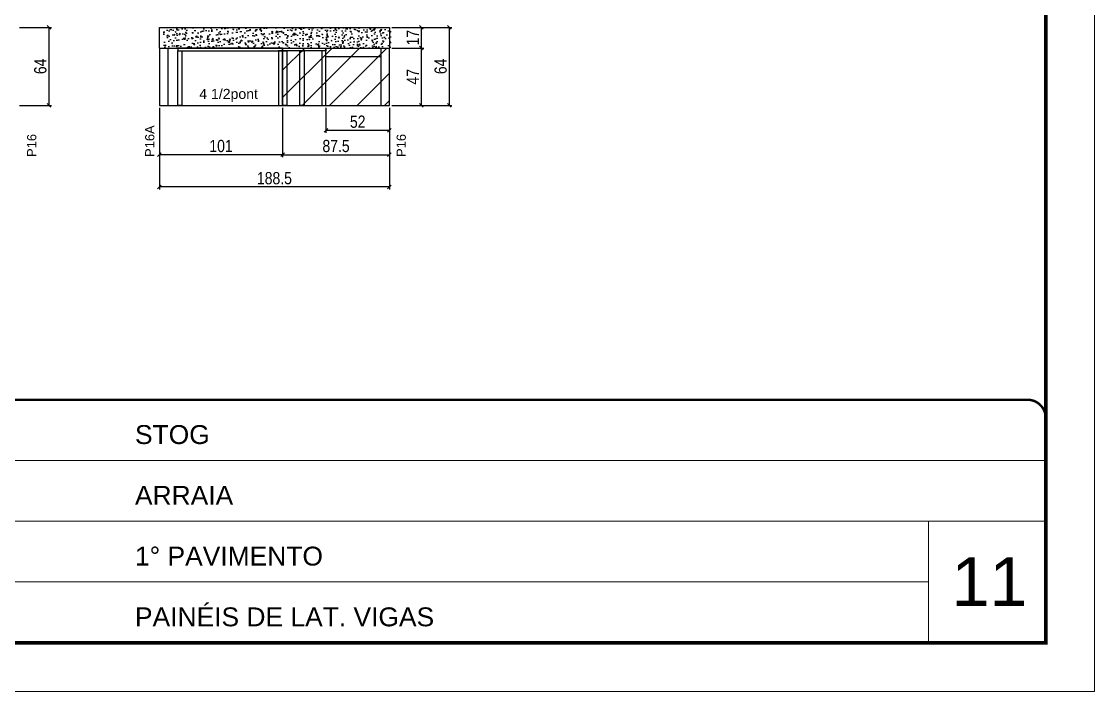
# Model space of a CAD drawing. Extents: x -3394 to 16474, y -5031 to 14397.
# Drawn here: x 8048 to 8927, y 11049 to 11599 of the extents above; entities that cross this region are included whole.
import ezdxf

# ---------------------------------------------------------------- set-up
doc = ezdxf.new("R2010")
doc.units = 0
doc.linetypes.add('CONTINUO', pattern=[0])
doc.linetypes.add('DASHED', pattern=[0.75, 0.5, -0.25])
doc.layers.get('0').update_dxf_attribs({"linetype": 'CONTINUOUS'})
doc.layers.get('Defpoints').update_dxf_attribs({"linetype": 'CONTINUOUS'})
for name, color, linetype, lineweight in [('CARIMBO', 255, 'CONTINUOUS', 9), ('Folhas', 255, 'CONTINUOUS', 9), ('REAPROVEITAMENTO', 251, 'CONTINUOUS', 9), ('SARRAFO DE PRESSAO', 251, 'DASHED', 9)]:
    doc.layers.add(name, color=color, linetype=linetype, lineweight=lineweight)
for name, color, linetype in [('COTA', 241, 'CONTINUOUS'), ('NOMENCLATURA', 7, 'CONTINUOUS'), ('Painéis', 200, 'CONTINUOUS'), ('PONTALETE', 7, 'CONTINUOUS'), ('SARR_2.2x7', 40, 'CONTINUOUS'), ('SARR_3.5x7', 81, 'CONTINUOUS')]:
    doc.layers.add(name, color=color, linetype=linetype)
doc.styles.add('ARIAL', font='arial.ttf')
doc.styles.add('COTA TECNICA', font='techl___.ttf', dxfattribs={"height": 10})
doc.dimstyles.new('PAINEL', dxfattribs={"dimtxt": 10, "dimasz": 3, "dimexe": 3, "dimexo": 3, "dimgap": 3, "dimtad": 1, "dimdec": 1, "dimzin": 12, "dimdsep": 46, "dimtxsty": 'COTA TECNICA', "dimblk1": 'OBLIQUE', "dimblk2": 'OBLIQUE', "dimsah": 1, "dimcen": 0.9, "dimclrd": 4, "dimclre": 4, "dimclrt": 240, "dimadec": 1, "dimazin": 3, "dimtfac": 1, "dimtdec": 1, "dimtmove": 0, "dimatfit": 3, "dimfxl": 1, "dimtolj": 1, "dimtzin": 12, "dimarcsym": 0})

# ---------------------------------------------------------------- blocks, each defined once
blk = doc.blocks.new('9999999999')
at = {"color": 30, "linetype": 'CONTINUO'}
for p, q in [((98564.56, 34379.64), (99583.98, 34379.64)), ((98564.56, 34329.83), (99487.98, 34329.83)), ((99583.98, 34329.83), (99487.98, 34329.83)), ((99487.98, 34329.83), (99487.98, 34230.21)), ((98564.56, 34280.02), (99487.98, 34280.02))]:
    blk.add_line(p, q, dxfattribs=at)
at = {"color": 30, "linetype": 'CONTINUO', "const_width": 2}
blk.add_lwpolyline([(99583.98, 34230.21), (99583.98, 34414.45, 0.414214), (99568.98, 34429.45), (98228.98, 34429.45, 0.414214), (98213.98, 34414.45), (98213.98, 34245.21, 0.414214), (98228.98, 34230.21), (99583.98, 34230.21)], format="xyb", dxfattribs=at)
at = {"layer": 'Folhas'}
blk.add_lwpolyline([(98138.98, 34190.21), (99623.98, 34190.21), (99623.98, 35240.21), (98138.98, 35240.21)], close=True, dxfattribs=at)
at = {"layer": 'Folhas', "color": 30, "const_width": 3}
blk.add_lwpolyline([(98213.98, 34230.21), (99583.98, 34230.21), (99583.98, 35200.21), (98213.98, 35200.21)], close=True, dxfattribs=at)
at = {"color": 7, "linetype": 'Continuous', "ltscale": 5, "style": 'ARIAL'}
for s, height, p in [('STOG', 15.483, (98837.68, 34393.13)), ('ARRAIA', 15.483, (98837.68, 34343.32)), ('1° PAVIMENTO', 15.4829, (98837.68, 34293.51)), ('PAINÉIS DE LAT. VIGAS', 15.4829, (98837.68, 34243.7))]:
    blk.add_text(s, height=height, dxfattribs=at).set_placement(p)
blk = doc.blocks.new('_Oblique')
at = {"color": 0, "linetype": 'ByBlock', "lineweight": -2}
blk.add_line((-0.5, -0.5), (0.5, 0.5), dxfattribs=at)
blk = doc.blocks.new('*D245')
at = {"layer": 'COTA', "color": 4, "linetype": 'Continuous', "lineweight": -2, "transparency": 16777216}
for p, q in [((8046.36, 11593.93), (8072.52, 11593.93)), ((8070.52, 11529.93), (8070.52, 11593.93)), ((8046.36, 11529.93), (8072.52, 11529.93))]:
    blk.add_line(p, q, dxfattribs=at)
at = {"layer": 'Defpoints', "color": 0, "linetype": 'Continuous', "transparency": 16777216}
for p in [(8044.36, 11593.93), (8070.52, 11593.93), (8044.36, 11529.93)]:
    blk.add_point(p, dxfattribs=at)
at = {"layer": 'COTA', "color": 4, "linetype": 'Continuous', "lineweight": -2, "transparency": 16777216, "xscale": 3, "yscale": 3, "zscale": 3}
for p, rotation in [((8070.52, 11593.93), 90), ((8070.52, 11529.93), 270)]:
    blk.add_blockref('_Oblique', p, dxfattribs=dict(at, rotation=rotation))
at = {"layer": 'COTA', "color": 240, "linetype": 'Continuous', "transparency": 16777216, "insert": (8063.42, 11561.93), "char_height": 10, "attachment_point": 5, "rotation": 90, "style": 'COTA TECNICA'}
blk.add_mtext('\\A1;64', dxfattribs=at)
blk = doc.blocks.new('*D246')
at = {"layer": 'COTA', "color": 4, "linetype": 'Continuous', "lineweight": -2, "transparency": 16777216}
for p, q in [((8160.94, 11527.93), (8160.94, 11487.5)), ((8261.94, 11527.93), (8261.94, 11487.5)), ((8261.94, 11489.5), (8160.94, 11489.5))]:
    blk.add_line(p, q, dxfattribs=at)
at = {"layer": 'Defpoints', "color": 0, "linetype": 'Continuous', "transparency": 16777216}
for p in [(8160.94, 11529.93), (8261.94, 11529.93), (8160.94, 11489.5)]:
    blk.add_point(p, dxfattribs=at)
at = {"layer": 'COTA', "color": 4, "linetype": 'Continuous', "lineweight": -2, "transparency": 16777216, "xscale": 3, "yscale": 3, "zscale": 3, "rotation": 180}
blk.add_blockref('_Oblique', (8160.94, 11489.5), dxfattribs=at)
at = {"layer": 'COTA', "color": 4, "linetype": 'Continuous', "lineweight": -2, "transparency": 16777216, "xscale": 3, "yscale": 3, "zscale": 3}
blk.add_blockref('_Oblique', (8261.94, 11489.5), dxfattribs=at)
at = {"layer": 'COTA', "color": 240, "linetype": 'Continuous', "transparency": 16777216, "insert": (8211.44, 11496.6), "char_height": 10, "attachment_point": 5, "style": 'COTA TECNICA'}
blk.add_mtext('\\A1;101', dxfattribs=at)
blk = doc.blocks.new('*D247')
at = {"layer": 'COTA', "color": 4, "linetype": 'Continuous', "lineweight": -2, "transparency": 16777216}
for p, q in [((8351.44, 11576.93), (8377.6, 11576.93)), ((8375.6, 11529.93), (8375.6, 11576.93)), ((8351.44, 11529.93), (8377.6, 11529.93))]:
    blk.add_line(p, q, dxfattribs=at)
at = {"layer": 'Defpoints', "color": 0, "linetype": 'Continuous', "transparency": 16777216}
for p in [(8349.44, 11576.93), (8375.6, 11576.93), (8349.44, 11529.93)]:
    blk.add_point(p, dxfattribs=at)
at = {"layer": 'COTA', "color": 4, "linetype": 'Continuous', "lineweight": -2, "transparency": 16777216, "xscale": 3, "yscale": 3, "zscale": 3}
for p, rotation in [((8375.6, 11576.93), 90), ((8375.6, 11529.93), 270)]:
    blk.add_blockref('_Oblique', p, dxfattribs=dict(at, rotation=rotation))
at = {"layer": 'COTA', "color": 240, "linetype": 'Continuous', "transparency": 16777216, "insert": (8368.53, 11553.43), "char_height": 10, "attachment_point": 5, "rotation": 90, "style": 'COTA TECNICA'}
blk.add_mtext('\\A1;47', dxfattribs=at)
blk = doc.blocks.new('*D248')
at = {"layer": 'COTA', "color": 4, "linetype": 'Continuous', "lineweight": -2, "transparency": 16777216}
for p, q in [((8297.44, 11527.93), (8297.44, 11507.41)), ((8349.44, 11527.93), (8349.44, 11507.41)), ((8349.44, 11509.41), (8297.44, 11509.41))]:
    blk.add_line(p, q, dxfattribs=at)
at = {"layer": 'Defpoints', "color": 0, "linetype": 'Continuous', "transparency": 16777216}
for p in [(8297.44, 11529.93), (8349.44, 11529.93), (8297.44, 11509.41)]:
    blk.add_point(p, dxfattribs=at)
at = {"layer": 'COTA', "color": 4, "linetype": 'Continuous', "lineweight": -2, "transparency": 16777216, "xscale": 3, "yscale": 3, "zscale": 3, "rotation": 180}
blk.add_blockref('_Oblique', (8297.44, 11509.41), dxfattribs=at)
at = {"layer": 'COTA', "color": 4, "linetype": 'Continuous', "lineweight": -2, "transparency": 16777216, "xscale": 3, "yscale": 3, "zscale": 3}
blk.add_blockref('_Oblique', (8349.44, 11509.41), dxfattribs=at)
at = {"layer": 'COTA', "color": 240, "linetype": 'Continuous', "transparency": 16777216, "insert": (8323.44, 11516.52), "char_height": 10, "attachment_point": 5, "style": 'COTA TECNICA'}
blk.add_mtext('\\A1;52', dxfattribs=at)
blk = doc.blocks.new('*D249')
at = {"layer": 'COTA', "color": 4, "linetype": 'Continuous', "lineweight": -2, "transparency": 16777216}
for p, q in [((8351.44, 11593.93), (8377.6, 11593.93)), ((8375.6, 11576.93), (8375.6, 11593.93)), ((8351.44, 11576.93), (8377.6, 11576.93))]:
    blk.add_line(p, q, dxfattribs=at)
at = {"layer": 'Defpoints', "color": 0, "linetype": 'Continuous', "transparency": 16777216}
for p in [(8349.44, 11593.93), (8375.6, 11593.93), (8349.44, 11576.93)]:
    blk.add_point(p, dxfattribs=at)
at = {"layer": 'COTA', "color": 4, "linetype": 'Continuous', "lineweight": -2, "transparency": 16777216, "xscale": 3, "yscale": 3, "zscale": 3}
for p, rotation in [((8375.6, 11593.93), 90), ((8375.6, 11576.93), 270)]:
    blk.add_blockref('_Oblique', p, dxfattribs=dict(at, rotation=rotation))
at = {"layer": 'COTA', "color": 240, "linetype": 'Continuous', "transparency": 16777216, "insert": (8368.53, 11585.43), "char_height": 10, "attachment_point": 5, "rotation": 90, "style": 'COTA TECNICA'}
blk.add_mtext('\\A1;17', dxfattribs=at)
blk = doc.blocks.new('*D250')
at = {"layer": 'COTA', "color": 4, "linetype": 'Continuous', "lineweight": -2, "transparency": 16777216}
for p, q in [((8351.44, 11593.93), (8400.52, 11593.93)), ((8398.52, 11529.93), (8398.52, 11593.93)), ((8351.44, 11529.93), (8400.52, 11529.93))]:
    blk.add_line(p, q, dxfattribs=at)
at = {"layer": 'Defpoints', "color": 0, "linetype": 'Continuous', "transparency": 16777216}
for p in [(8349.44, 11593.93), (8398.52, 11593.93), (8349.44, 11529.93)]:
    blk.add_point(p, dxfattribs=at)
at = {"layer": 'COTA', "color": 4, "linetype": 'Continuous', "lineweight": -2, "transparency": 16777216, "xscale": 3, "yscale": 3, "zscale": 3}
for p, rotation in [((8398.52, 11593.93), 90), ((8398.52, 11529.93), 270)]:
    blk.add_blockref('_Oblique', p, dxfattribs=dict(at, rotation=rotation))
at = {"layer": 'COTA', "color": 240, "linetype": 'Continuous', "transparency": 16777216, "insert": (8391.42, 11561.93), "char_height": 10, "attachment_point": 5, "rotation": 90, "style": 'COTA TECNICA'}
blk.add_mtext('\\A1;64', dxfattribs=at)
blk = doc.blocks.new('*D258')
at = {"layer": 'COTA', "color": 4, "linetype": 'Continuous', "lineweight": -2, "transparency": 16777216}
for p, q in [((8261.94, 11525.93), (8261.94, 11487.5)), ((8349.44, 11525.93), (8349.44, 11487.5)), ((8261.94, 11489.5), (8349.44, 11489.5))]:
    blk.add_line(p, q, dxfattribs=at)
at = {"layer": 'Defpoints', "color": 0, "linetype": 'Continuous', "transparency": 16777216}
for p in [(8261.94, 11527.93), (8349.44, 11527.93), (8349.44, 11489.5)]:
    blk.add_point(p, dxfattribs=at)
at = {"layer": 'COTA', "color": 4, "linetype": 'Continuous', "lineweight": -2, "transparency": 16777216, "xscale": 3, "yscale": 3, "zscale": 3, "rotation": 180}
blk.add_blockref('_Oblique', (8261.94, 11489.5), dxfattribs=at)
at = {"layer": 'COTA', "color": 4, "linetype": 'Continuous', "lineweight": -2, "transparency": 16777216, "xscale": 3, "yscale": 3, "zscale": 3}
blk.add_blockref('_Oblique', (8349.44, 11489.5), dxfattribs=at)
at = {"layer": 'COTA', "color": 240, "linetype": 'Continuous', "transparency": 16777216, "insert": (8305.69, 11496.63), "char_height": 10, "attachment_point": 5, "style": 'COTA TECNICA'}
blk.add_mtext('\\A1;87.5', dxfattribs=at)
blk = doc.blocks.new('*D260')
at = {"layer": 'COTA', "color": 4, "linetype": 'Continuous', "lineweight": -2, "transparency": 16777216}
for p, q in [((8160.94, 11527.93), (8160.94, 11461.09)), ((8349.44, 11527.93), (8349.44, 11461.09)), ((8349.44, 11463.09), (8160.94, 11463.09))]:
    blk.add_line(p, q, dxfattribs=at)
at = {"layer": 'Defpoints', "color": 0, "linetype": 'Continuous', "transparency": 16777216}
for p in [(8160.94, 11529.93), (8349.44, 11529.93), (8160.94, 11463.09)]:
    blk.add_point(p, dxfattribs=at)
at = {"layer": 'COTA', "color": 4, "linetype": 'Continuous', "lineweight": -2, "transparency": 16777216, "xscale": 3, "yscale": 3, "zscale": 3, "rotation": 180}
blk.add_blockref('_Oblique', (8160.94, 11463.09), dxfattribs=at)
at = {"layer": 'COTA', "color": 4, "linetype": 'Continuous', "lineweight": -2, "transparency": 16777216, "xscale": 3, "yscale": 3, "zscale": 3}
blk.add_blockref('_Oblique', (8349.44, 11463.09), dxfattribs=at)
at = {"layer": 'COTA', "color": 240, "linetype": 'Continuous', "transparency": 16777216, "insert": (8255.19, 11470.22), "char_height": 10, "attachment_point": 5, "style": 'COTA TECNICA'}
blk.add_mtext('\\A1;188.5', dxfattribs=at)

msp = doc.modelspace()

# ---------------------------------------------------------------- hatches: boundary and pattern name
at = {"layer": 'COTA', "linetype": 'Continuous'}
h = msp.add_hatch(dxfattribs=at)
h.set_pattern_fill('AR-CONC', color=256, scale=0.05)
h.set_pattern_definition([(50, (41.5, -398.501), (9.1092334, -0.7969543), [0.9525, -10.4775]), (355, (41.5, -398.501), (-1.762171, 9.552842), [0.762, -8.382029]), (100.451445, (42.259, -398.568), (7.3470624, 8.7558876), [0.8095004, -8.904512]), (46.1842, (41.5, -395.961), (13.553952, -2.102116), [1.42875, -15.71625]), (96.63556, (42.63, -396.136), (11.870207, 12.371306), [1.214251, -13.35678]), (351.18415, (41.5, -395.961), (11.870207, 12.371306), [1.142998, -12.572987]), (21, (42.77, -396.596), (7.5807196, -5.11326), [0.9525, -10.4775]), (326, (42.77, -396.596), (3.0901014, 9.2093983), [0.762, -8.382]), (71.451445, (43.402, -397.022), (10.670821, 4.0961384), [0.8095004, -8.904497]), (37.5, (41.5, -398.5012), (0.15443016, 4.22775194), [0, -8.2804, 0, -8.509, 0, -8.41375]), (7.5, (41.5, -398.501), (3.3409831, 5.0090287), [0, -4.8514, 0, -8.0899, 0, -3.20675]), (327.5, (38.668, -398.5012), (6.77952976, -0.2864372), [0, -3.175, 0, -9.906, 0, -13.1445]), (317.5, (37.398, -398.501), (7.406459, 1.2713246), [0, -4.1275, 0, -6.5786, 0, -9.3345])])
h.paths.add_polyline_path([(8350.44, 11593.93), (8164.44, 11593.93), (8164.44, 11576.93), (8255.44, 11576.93), (8313.44, 11576.93), (8350.44, 11576.93)])
at = {"layer": 'REAPROVEITAMENTO', "linetype": 'Continuous'}
h = msp.add_hatch(dxfattribs=at)
h.set_pattern_fill('ANSI31', color=256, scale=5)
h.set_pattern_definition([(45, (-1585, -398.501), (-11.22532, 11.22532), [])])
h.paths.add_polyline_path([(8349.44, 11529.93), (8349.44, 11576.93), (8261.94, 11576.93), (8261.94, 11529.93)])

# ---------------------------------------------------------------- linework, layer by layer
at = {"layer": 'COTA', "linetype": 'Continuous', "elevation": 0}
msp.add_lwpolyline([(8160.94, 11576.93), (8160.94, 11593.93), (8349.44, 11593.93), (8349.44, 11576.93)], dxfattribs=at)
at = {"layer": 'Painéis', "linetype": 'Continuous'}
for p, q in [((8160.94, 11576.93), (8254.44, 11576.93)), ((8160.94, 11576.93), (8160.94, 11529.93)), ((8254.44, 11576.93), (8349.44, 11576.93)), ((8261.94, 11576.93), (8261.94, 11529.93)), ((8349.44, 11529.93), (8349.44, 11576.93)), ((8160.94, 11529.93), (8349.44, 11529.93))]:
    msp.add_line(p, q, dxfattribs=at)
at = {"layer": 'SARR_2.2x7', "ltscale": 25}
for p, q in [((8167.94, 11576.93), (8167.94, 11529.93)), ((8342.44, 11576.93), (8342.44, 11529.93)), ((8297.44, 11569.93), (8342.44, 11569.93))]:
    msp.add_line(p, q, dxfattribs=at)
at = {"layer": 'SARR_2.2x7', "linetype": 'Continuous'}
msp.add_line((8297.44, 11574.73), (8297.44, 11576.93), dxfattribs=at)
at = {"layer": 'SARR_2.2x7', "ltscale": 25, "elevation": 0}
for points in [[(8175.94, 11574.73), (8261.94, 11574.73), (8261.94, 11576.93), (8175.94, 11576.93)], [(8297.44, 11574.73), (8261.94, 11574.73), (8261.94, 11576.93), (8297.44, 11576.93)]]:
    msp.add_lwpolyline(points, close=True, dxfattribs=at)
at = {"layer": 'SARR_3.5x7', "elevation": 0}
for points in [[(8179.44, 11529.93), (8175.94, 11529.93), (8175.94, 11574.73), (8179.44, 11574.73)], [(8258.44, 11529.93), (8261.94, 11529.93), (8261.94, 11574.73), (8258.44, 11574.73)], [(8265.44, 11529.93), (8261.94, 11529.93), (8261.94, 11574.73), (8265.44, 11574.73)], [(8279.51, 11529.93), (8276.01, 11529.93), (8276.01, 11574.73), (8279.51, 11574.73)], [(8293.94, 11529.93), (8297.44, 11529.93), (8297.44, 11574.73), (8293.94, 11574.73)]]:
    msp.add_lwpolyline(points, close=True, dxfattribs=at)

# ---------------------------------------------------------------- block references
at = {"layer": 'SARRAFO DE PRESSAO', "color": 6, "linetype": 'ByBlock'}
msp.add_blockref('9999999999', (-90696.77, -23140.8), dxfattribs=at)

# ---------------------------------------------------------------- texts
at = {"layer": 'CARIMBO', "style": 'ARIAL'}
msp.add_text('11', height=40, dxfattribs=at).set_placement((8810.07, 11119.55))
at = {"layer": 'NOMENCLATURA', "linetype": 'Continuous', "style": 'ARIAL'}
for s, p in [('P16A', (8156.82, 11487.71)), ('P16', (8060.08, 11487.71)), ('P16', (8362.87, 11487.71))]:
    msp.add_text(s, height=7.567, rotation=90, dxfattribs=at).set_placement(p)
at = {"layer": 'PONTALETE', "linetype": 'Continuous', "style": 'ARIAL'}
msp.add_text('4 1/2pont', height=8.25, dxfattribs=at).set_placement((8193.62, 11535.24))

# ---------------------------------------------------------------- dimensions: what is measured, and where the dimension line sits
at = {"layer": 'COTA', "linetype": 'Continuous'}
for base, p1, p2, angle, picture, middle in [((8070.52, 11593.93), (8044.36, 11529.93), (8044.36, 11593.93), 90, '*D245', (8063.42, 11561.93)), ((8375.6, 11593.93), (8349.44, 11576.93), (8349.44, 11593.93), 90, '*D249', (8368.53, 11585.43)), ((8398.52, 11593.93), (8349.44, 11529.93), (8349.44, 11593.93), 90, '*D250', (8391.42, 11561.93)), ((8375.6, 11576.93), (8349.44, 11529.93), (8349.44, 11576.93), 90, '*D247', (8368.53, 11553.43)), ((8297.44, 11509.41), (8349.44, 11529.93), (8297.44, 11529.93), 180, '*D248', (8323.44, 11516.52))]:
    dim = msp.add_linear_dim(base=base, p1=p1, p2=p2, angle=angle, dimstyle='PAINEL', override={"dimexe": 2, "dimexo": 2, "dimgap": 2, "dimadec": 8, "dimtix": 1, "dimatfit": 2, "dimldrblk": 'Oblique'}, dxfattribs=at)
    dim.commit()
    dim.dimension.update_dxf_attribs({"geometry": picture, "text_midpoint": middle})
for base, p1, p2, picture, middle in [((8160.94, 11489.5), (8261.94, 11529.93), (8160.94, 11529.93), '*D246', (8211.44, 11496.6)), ((8160.94, 11463.09), (8349.44, 11529.93), (8160.94, 11529.93), '*D260', (8255.19, 11470.22)), ((8349.44, 11489.5), (8261.94, 11527.93), (8349.44, 11527.93), '*D258', (8305.69, 11496.63))]:
    dim = msp.add_linear_dim(base=base, p1=p1, p2=p2, dimstyle='PAINEL', override={"dimexe": 2, "dimexo": 2, "dimgap": 2, "dimadec": 8, "dimtix": 1, "dimatfit": 2, "dimldrblk": 'Oblique'}, dxfattribs=at)
    dim.commit()
    dim.dimension.update_dxf_attribs({"geometry": picture, "text_midpoint": middle})

doc.saveas('drawing.dxf')
